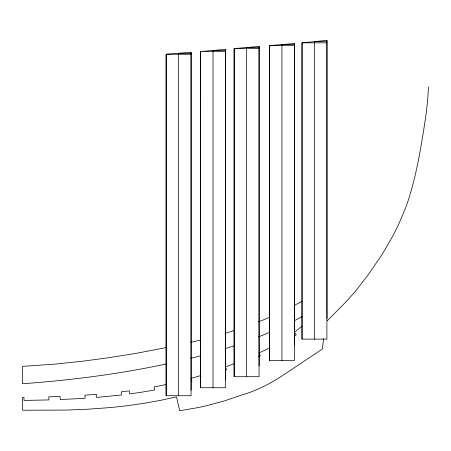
<?xml version="1.0" encoding="UTF-8"?>
<svg xmlns="http://www.w3.org/2000/svg" width="451" height="451" viewBox="0 0 451 451"><rect width="100%" height="100%" fill="white"/><g stroke="black" fill="none" stroke-linecap="round" stroke-linejoin="round"><path stroke-width="0.68" d="M246.618 48.556L246.618 47.502L259.037 46.447L259.037 376.703L234.199 376.703L234.199 48.59L246.618 47.502L259.037 47.507M281.943 45.551L281.943 44.576L294.345 43.533L294.362 360.524L269.523 360.524L269.523 45.579L281.943 44.576L294.362 44.576M323.536 338.554L322.459 348.956L280.234 377.109C268.227 384.647 255.441 391.164 241.736 394.991L224.35 400.916L206.964 405.629L197.651 407.676L179.645 410.72L176.538 396.886L160.398 400.375L143.632 403.386L127.486 405.714L110.721 407.541L88.368 409.192L66.635 410.072L22.55 410.235L22.55 397.37L23.971 397.348L24.021 400.449L48.905 399.913L48.809 396.812L60.09 396.429L60.214 399.53L63.32 399.406L85.132 398.267L84.929 395.166L96.339 394.343L96.587 397.438L121.544 394.969L121.178 391.885L129.285 390.859L129.696 393.937L142.189 392.116L154.687 389.968L154.124 386.919L166.194 384.506L166.588 386.332M327.251 320.808L342.444 305.457A330.684 330.684 0 0 0 348.02 299.594A220.578 220.578 0 0 0 353.409 293.556A236.347 236.347 0 0 0 356.888 289.429L368.428 274.467L380.61 256.642A325.504 325.504 0 0 0 384.9 249.775L391.643 238.089A250.119 250.119 0 0 0 395.409 230.918A262.403 262.403 0 0 0 398.949 223.634L405.269 208.728A206.395 206.395 0 0 0 408.008 201.107C416.921 173.731 421.381 145.149 425.733 116.764A381.935 381.935 0 0 0 426.731 108.73L427.548 100.641A294.785 294.785 0 0 0 428.45 86.981M302.069 326.112L294.362 332.353L296.251 334.817L294.356 336.254M301.967 316.675L294.514 320.661M294.514 305.321L301.967 301.268M269.523 347.952L259.037 352.998L260.328 355.822L258.446 356.673M269.681 317.239L258.502 321.929M269.681 332.331L258.502 336.936M234.199 363.63L225.432 367.046L226.532 369.95L225.286 370.423M234.289 345.754L224.97 348.77M234.289 330.504L224.97 333.407M191.241 381.569L191.867 381.394L191.032 378.406L200.594 375.598L200.96 376.788M200.757 355.743L190.824 358.291M190.824 342.343L200.757 339.981M166.605 363.878C119.165 374.076 70.925 380.249 22.55 383.739L22.55 366.381L55.462 364.087L82.781 361.178L108.86 357.716L135.559 353.449L166.605 347.529M314.488 339.129L314.488 41.644L326.896 40.28L326.907 339.129L302.069 339.129L302.069 42.845L314.77 41.616M302.266 42.828L326.907 42.845M200.678 51.51L200.594 387.736L225.432 387.736L225.432 49.362L200.594 51.515L225.432 51.515M246.601 47.507L246.618 376.703M166.194 54.25L191.032 52.31L191.032 395.724L166.194 395.719L166.194 54.25L191.032 54.25M281.926 44.576L281.943 360.524M314.488 41.644L326.907 41.644M269.523 45.579L294.362 45.585M234.199 48.59L259.037 48.59M225.432 50.45L213.013 50.45L213.013 387.736M191.032 53.303L178.613 53.303L178.613 395.724M326.998 40.28L326.998 318.609M301.973 42.845L301.973 339.129M294.452 43.533L294.452 344.992M269.427 45.579L269.427 360.524M259.128 46.447L259.128 365.93M234.103 48.59L234.103 376.703M225.523 49.362L225.523 379.984M200.503 51.515L200.503 387.736M191.128 52.31L191.128 390.205M166.103 54.25L166.103 395.724"/></g></svg>
